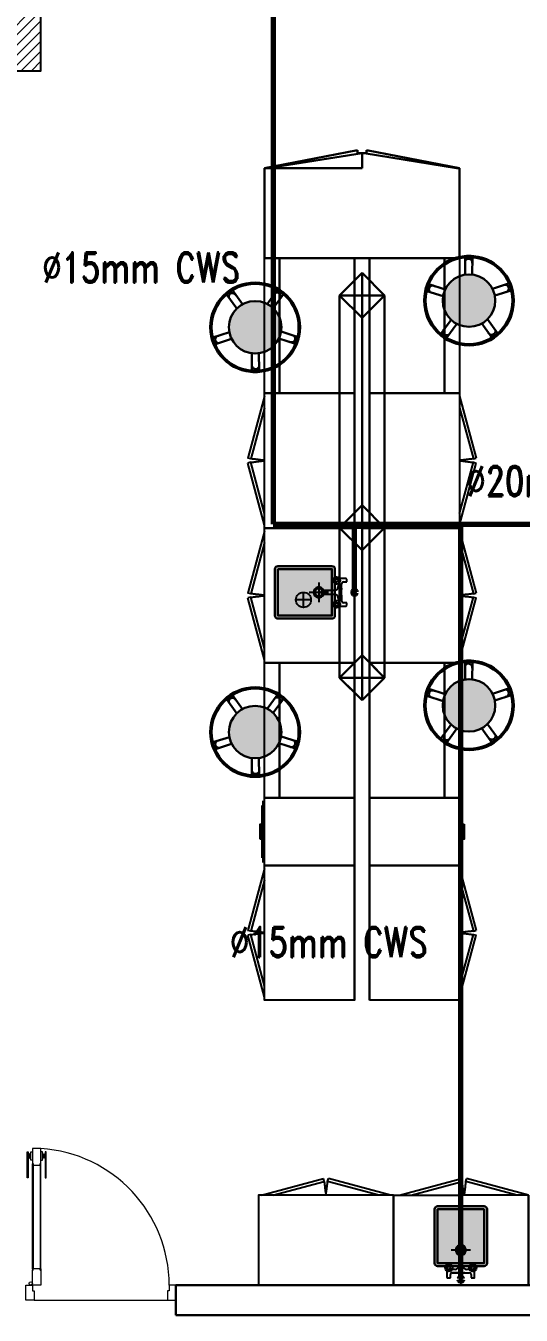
# Model space of a CAD drawing. Extents: x 800 to 995, y 398 to 804.
# Drawn here: x 862.21 to 865.51, y 673.93 to 682.53 of the extents above; entities that cross this region are included whole.
import ezdxf

# ---------------------------------------------------------------- set-up
doc = ezdxf.new("R2010")
doc.units = 0
doc.header["$MEASUREMENT"] = 0
doc.linetypes.add('ACAD_ISO02W100', pattern=[15, 12, -3])
doc.linetypes.add('DASHED', pattern=[19.05, 12.7, -6.35])
doc.layers.get('0').update_dxf_attribs({"color": 252, "linetype": 'CONTINUOUS', "lineweight": 30})
for name, color, linetype in [('-FUR', 252, 'CONTINUOUS'), ('LAYER8', 3, 'CONTINUOUS'), ('SAN', 2, 'CONTINUOUS')]:
    doc.layers.add(name, color=color, linetype=linetype)
for name, color, linetype, lineweight in [('Column', 6, 'CONTINUOUS', 25), ('DOOR', 30, 'CONTINUOUS', 9), ('hatch', 252, 'CONTINUOUS', 9), ('P-C-WATER', 5, 'CONTINUOUS', 70), ('P-TEXT', 1, 'CONTINUOUS', 25), ('Wall', 252, 'CONTINUOUS', 30)]:
    doc.layers.add(name, color=color, linetype=linetype, lineweight=lineweight)
doc.styles.add('ROMANC', font='romand.shx')

# ---------------------------------------------------------------- blocks, each defined once
blk = doc.blocks.new('YY5Y5')
at = {"layer": 'SAN', "color": 1}
for p, q in [((433.83, 542.04), (433.83, 538.56)), ((435.73, 542.41), (434.2, 542.41)), ((435.73, 540.55), (435.73, 542.41)), ((447.16, 542.41), (447.16, 540.55)), ((448.69, 542.41), (447.16, 542.41)), ((449.07, 538.56), (449.07, 542.04)), ((434.16, 537.56), (433.7, 538.02)), ((434.16, 536.15), (433.7, 535.69)), ((435.58, 537.56), (436.04, 538.02)), ((435.58, 536.15), (436.04, 535.69)), ((436.72, 537.65), (438.25, 537.65)), ((446.18, 539.55), (436.73, 539.55)), ((440.5, 535.4), (440.5, 528.74)), ((442.4, 528.74), (442.4, 535.4)), ((443.04, 539.55), (446.16, 539.55)), ((444.65, 537.65), (446.18, 537.65)), ((447.32, 537.56), (446.86, 538.02)), ((447.32, 536.15), (446.86, 535.69)), ((448.74, 537.56), (449.2, 538.02)), ((448.74, 536.15), (449.2, 535.69)), ((440.87, 528.36), (442.03, 528.36))]:
    blk.add_line(p, q, dxfattribs=at)
at = {"layer": 'SAN', "color": 1, "linetype": 'Continuous'}
blk.add_line((439.23, 539.55), (439.86, 539.55), dxfattribs=at)
at = {"layer": 'SAN', "color": 2, "linetype": 'DASHED'}
for points in [[(436.06, 527.03), (446.84, 527.03)], [(441.45, 532.42), (441.45, 521.63)]]:
    blk.add_lwpolyline(points, dxfattribs=at)
at = {"layer": 'SAN', "color": 1}
for centre, radius in [((434.87, 536.85), 2), ((434.87, 536.85), 1), ((434.87, 536.85), 0.8), ((448.03, 536.85), 2), ((448.03, 536.85), 1), ((448.03, 536.85), 0.8)]:
    blk.add_circle(centre, radius, dxfattribs=at)
for centre, radius, start, end in [((434.2, 542.04), 0.375, 90, 180), ((436.73, 540.55), 1, 180, 270), ((446.16, 540.55), 1, 270, 0), ((448.69, 542.04), 0.375, 0, 90), ((438.25, 535.4), 2.25, 0, 90), ((444.65, 535.4), 2.25, 90, 180), ((441.45, 527.03), 2.86, 109.43194, 70.56806), ((441.45, 527.03), 2.08, 117.27647, 62.72353), ((440.87, 528.74), 0.375, 180, 270), ((442.03, 528.74), 0.375, 270, 360)]:
    blk.add_arc(centre, radius, start, end, dxfattribs=at)
blk = doc.blocks.new('fd')
at = {"layer": '-FUR'}
h = blk.add_hatch(color=254, dxfattribs=at)
h.paths.add_polyline_path([(1322.6636, 576.6994), (1322.3536, 576.6994), (1322.3536, 577.0594), (1322.6636, 577.0594)], flags=16)
edge = h.paths.add_edge_path()
edge.add_line((1322.6636, 576.6794), (1322.3536, 576.6794))
edge.add_arc((1322.3536, 576.6994), 0.02, 180, 270, ccw=False)
edge.add_line((1322.3336, 576.6994), (1322.3336, 577.0594))
edge.add_arc((1322.3536, 577.0594), 0.02, 90, 180, ccw=False)
edge.add_line((1322.3536, 577.0794), (1322.6636, 577.0794))
edge.add_arc((1322.6636, 577.0594), 0.02, 0, 90, ccw=False)
edge.add_line((1322.6836, 577.0594), (1322.6836, 576.6994))
edge.add_arc((1322.6636, 576.6994), 0.02, -90, 0, ccw=False)
blk.add_hatch(color=253, dxfattribs=at).paths.add_polyline_path([(1322.6636, 577.0594), (1322.6636, 576.6994), (1322.3536, 576.6994), (1322.3536, 577.0594)])
h = blk.add_hatch(color=251, dxfattribs=at)
h.paths.add_polyline_path([(1322.6337, 577.0294), (1322.6636, 577.0594), (1322.6636, 576.6994), (1322.6336, 576.7294)])
h.paths.add_polyline_path([(1322.6336, 576.7294), (1322.6636, 576.6994), (1322.3536, 576.6994), (1322.3836, 576.7294)])
h = blk.add_hatch(color=252, dxfattribs=at)
h.paths.add_polyline_path([(1322.3836, 577.0294), (1322.3536, 577.0594), (1322.6636, 577.0594), (1322.6337, 577.0294)])
h.paths.add_polyline_path([(1322.3836, 576.7294), (1322.3536, 576.6994), (1322.3536, 577.0594), (1322.3836, 577.0294)])
for p, q in [((1322.4784, 577.2056), (1322.0597, 577.2056)), ((1322.4784, 577.2056), (1322.9597, 577.2056)), ((1322.0597, 576.6056), (1322.5097, 576.6056)), ((1322.9597, 576.6056), (1322.5097, 576.6056))]:
    blk.add_line(p, q, dxfattribs=at)
at = {"layer": '-FUR', "linetype": 'ACAD_ISO02W100'}
for p, q in [((1322.0597, 577.2056), (1322.5097, 577.2056)), ((1322.9597, 577.2056), (1322.5097, 577.2056)), ((1322.0997, 576.6056), (1322.5133, 576.4948)), ((1322.177, 576.6056), (1322.5185, 576.5141)), ((1322.8824, 576.6056), (1322.541, 576.5141)), ((1322.9597, 576.6056), (1322.5462, 576.4948)), ((1322.5185, 576.5141), (1322.5133, 576.4948)), ((1322.541, 576.5141), (1322.5462, 576.4948))]:
    blk.add_line(p, q, dxfattribs=at)
for centre, start, end in [((1324.045, 576.3727), 171.26112, 174.70691), ((1321.0144, 576.3727), 5.29309, 8.73888)]:
    blk.add_arc(centre, 1.5331, start, end, dxfattribs=at)
for p, q in [((1322.0597, 577.2056), (1322.0597, 576.6056)), ((1322.9597, 577.2056), (1322.9597, 576.6056))]:
    blk.add_line(p, q)
blk.add_lwpolyline([(1322.6636, 576.6794), (1322.3536, 576.6794, -0.414214), (1322.3336, 576.6994), (1322.3336, 577.0594, -0.414214), (1322.3536, 577.0794), (1322.6636, 577.0794, -0.414214), (1322.6836, 577.0594), (1322.6836, 576.6994, -0.414214)], format="xyb", close=True)
blk.add_lwpolyline([(1322.6636, 576.6794), (1322.3536, 576.6794, -0.414214), (1322.3336, 576.6994), (1322.3336, 577.0594, -0.414214), (1322.3536, 577.0794), (1322.6636, 577.0794, -0.414214), (1322.6836, 577.0594), (1322.6836, 576.6994, -0.414214)], format="xyb", close=True)
blk.add_lwpolyline([(1322.6636, 576.6994), (1322.3536, 576.6994), (1322.3536, 577.0594), (1322.6636, 577.0594)], close=True)
at = {"extrusion": (0, 0, -1), "xscale": 0.0121000000000322, "yscale": 0.0121000000000322, "zscale": -0.0121}
blk.add_blockref('YY5Y5', (-1327.8502, 570.5947), dxfattribs=at)
blk = doc.blocks.new('juy')
blk.add_line((1322.9597, 577.2056), (1322.9597, 576.6056))
blk.add_blockref('fd', (0, 0))
blk = doc.blocks.new('vfd')
at = {"layer": '-FUR'}
h = blk.add_hatch(color=254, dxfattribs=at)
h.paths.add_polyline_path([(1316.635, 565.8296), (1316.635, 566.1396), (1316.275, 566.1396), (1316.275, 565.8296)], flags=16)
edge = h.paths.add_edge_path()
edge.add_line((1316.655, 565.8296), (1316.655, 566.1396))
edge.add_ellipse((1316.635, 566.1396), major_axis=(-0.0141, -0.0141), ratio=1, start_angle=135, end_angle=225)
edge.add_line((1316.635, 566.1596), (1316.275, 566.1596))
edge.add_ellipse((1316.275, 566.1396), major_axis=(-0.0141, -0.0141), ratio=1, start_angle=225, end_angle=315)
edge.add_line((1316.255, 566.1396), (1316.255, 565.8296))
edge.add_ellipse((1316.275, 565.8296), major_axis=(0.0141, -0.0141), ratio=1, start_angle=225, end_angle=315)
edge.add_line((1316.275, 565.8096), (1316.635, 565.8096))
edge.add_ellipse((1316.635, 565.8296), major_axis=(0.0141, -0.0141), ratio=1, start_angle=-45, end_angle=45)
blk.add_hatch(color=253, dxfattribs=at).paths.add_polyline_path([(1316.275, 565.8296), (1316.635, 565.8296), (1316.635, 566.1396), (1316.275, 566.1396)])
h = blk.add_hatch(color=251, dxfattribs=at)
h.paths.add_polyline_path([(1316.305, 565.8596), (1316.275, 565.8296), (1316.635, 565.8296), (1316.605, 565.8596)])
h.paths.add_polyline_path([(1316.605, 565.8596), (1316.635, 565.8296), (1316.635, 566.1396), (1316.605, 566.1096)])
h = blk.add_hatch(color=252, dxfattribs=at)
h.paths.add_polyline_path([(1316.305, 566.1096), (1316.275, 566.1396), (1316.275, 565.8296), (1316.305, 565.8596)])
h.paths.add_polyline_path([(1316.605, 566.1096), (1316.635, 566.1396), (1316.275, 566.1396), (1316.305, 566.1096)])
blk.add_lwpolyline([(1316.655, 565.8296), (1316.655, 566.1396, 0.414214), (1316.635, 566.1596), (1316.275, 566.1596, 0.414214), (1316.255, 566.1396), (1316.255, 565.8296, 0.414214), (1316.275, 565.8096), (1316.635, 565.8096, 0.414214)], format="xyb", close=True)
blk.add_lwpolyline([(1316.655, 565.8296), (1316.655, 566.1396, 0.414214), (1316.635, 566.1596), (1316.275, 566.1596, 0.414214), (1316.255, 566.1396), (1316.255, 565.8296, 0.414214), (1316.275, 565.8096), (1316.635, 565.8096, 0.414214)], format="xyb", close=True)
blk.add_lwpolyline([(1316.635, 565.8296), (1316.635, 566.1396), (1316.275, 566.1396), (1316.275, 565.8296)], close=True)
at = {"layer": 'LAYER8'}
for p, q in [((1316.415, 566.0346), (1316.515, 566.0346)), ((1316.465, 566.0846), (1316.465, 565.9846))]:
    blk.add_line(p, q, dxfattribs=at)
blk.add_circle((1316.465, 566.0346), 0.05, dxfattribs=at)
at = {"xscale": 0.0121, "yscale": 0.0121, "zscale": 0.0121, "rotation": 89.99999999999997}
blk.add_blockref('YY5Y5', (1322.7397, 560.6431), dxfattribs=at)

msp = doc.modelspace()

# ---------------------------------------------------------------- hatches: boundary and pattern name
h = msp.add_hatch(color=256)
h.set_gradient(color1=(132, 132, 132), name='SPHERICAL')
h.paths.add_polyline_path([(864.9841, 680.698, 1), (865.3341, 680.698, 1)])
h = msp.add_hatch(color=256)
h.set_gradient(color1=(132, 132, 132), name='SPHERICAL')
h.paths.add_polyline_path([(863.9089, 680.52, 1), (863.5589, 680.52, 1)])
h = msp.add_hatch(color=256)
h.set_gradient(color1=(132, 132, 132), name='SPHERICAL')
h.paths.add_polyline_path([(864.9841, 677.998, 1), (865.3341, 677.998, 1)])
h = msp.add_hatch(color=256)
h.set_gradient(color1=(132, 132, 132), name='SPHERICAL')
h.paths.add_polyline_path([(863.9089, 677.82, 1), (863.5589, 677.82, 1)])
at = {"layer": 'hatch'}
h = msp.add_hatch(dxfattribs=at)
h.set_pattern_fill('ANSI31', color=252, scale=0.015, style=0)
h.set_pattern_definition([(45, (1094.062773, 346.40892), (-0.0336759605, 0.0336759605), [])])
h.paths.add_polyline_path([(861.9059, 682.231), (862.3059, 682.231), (862.3059, 683.781), (861.9059, 683.781)])

# ---------------------------------------------------------------- linework, layer by layer
at = {"layer": '-FUR', "linetype": 'ACAD_ISO02W100'}
for p, q in [((863.7965, 680.081, -0.0488), (863.7965, 680.981, -0.0488)), ((865.0965, 680.981, -0.0488), (865.0965, 680.081, -0.0488)), ((863.7965, 680.061, -0.0488), (863.6857, 679.6474, -0.0488)), ((864.3965, 680.081, -0.0488), (864.3965, 679.181, -0.0488)), ((864.4965, 679.181, -0.0488), (864.4965, 680.081, -0.0488)), ((865.0965, 680.061, -0.0488), (865.2073, 679.6474, -0.0488)), ((863.7965, 679.9837, -0.0488), (863.705, 679.6422, -0.0488)), ((865.0965, 679.9837, -0.0488), (865.188, 679.6422, -0.0488)), ((863.705, 679.6422, -0.0488), (863.6857, 679.6474, -0.0488)), ((865.188, 679.6422, -0.0488), (865.2073, 679.6474, -0.0488)), ((863.705, 679.6197, -0.0488), (863.6857, 679.6145, -0.0488)), ((863.7965, 679.201, -0.0488), (863.6857, 679.6145, -0.0488)), ((863.7965, 679.2783, -0.0488), (863.705, 679.6197, -0.0488)), ((865.0965, 679.2783, -0.0488), (865.188, 679.6197, -0.0488)), ((865.0965, 679.201, -0.0488), (865.2073, 679.6145, -0.0488)), ((865.188, 679.6197, -0.0488), (865.2073, 679.6145, -0.0488)), ((863.7965, 679.161, -0.0488), (863.6857, 678.7474, -0.0488)), ((864.3965, 679.181, -0.0488), (864.3965, 678.281, -0.0488)), ((864.4965, 678.281, -0.0488), (864.4965, 679.181, -0.0488)), ((865.0965, 679.161, -0.0488), (865.2073, 678.7474, -0.0488)), ((863.7965, 679.0837, -0.0488), (863.705, 678.7422, -0.0488)), ((865.0965, 679.0837, -0.0488), (865.188, 678.7422, -0.0488)), ((863.705, 678.7422, -0.0488), (863.6857, 678.7474, -0.0488)), ((863.705, 678.7197, -0.0488), (863.6857, 678.7145, -0.0488)), ((863.7965, 678.301, -0.0488), (863.6857, 678.7145, -0.0488)), ((863.7965, 678.3783, -0.0488), (863.705, 678.7197, -0.0488)), ((865.0965, 678.3783, -0.0488), (865.188, 678.7197, -0.0488)), ((865.0965, 678.301, -0.0488), (865.2073, 678.7145, -0.0488)), ((865.188, 678.7422, -0.0488), (865.2073, 678.7474, -0.0488)), ((865.188, 678.7197, -0.0488), (865.2073, 678.7145, -0.0488)), ((863.7965, 677.381, -0.0488), (863.7965, 678.281, -0.0488)), ((865.0965, 678.281, -0.0488), (865.0965, 677.381, -0.0488)), ((864.3965, 676.931, -0.0488), (864.3965, 677.381, -0.0488)), ((864.4965, 677.381, -0.0488), (864.4965, 676.931, -0.0488)), ((863.7965, 676.911, -0.0488), (863.6857, 676.4974, -0.0488)), ((864.3965, 676.931, -0.0488), (864.3965, 676.031, -0.0488)), ((864.4965, 676.031, -0.0488), (864.4965, 676.931, -0.0488)), ((865.0965, 676.911, -0.0488), (865.2073, 676.4974, -0.0488)), ((863.7965, 676.8337, -0.0488), (863.705, 676.4922, -0.0488)), ((865.0965, 676.8337, -0.0488), (865.188, 676.4922, -0.0488)), ((863.705, 676.4922, -0.0488), (863.6857, 676.4974, -0.0488)), ((863.705, 676.4697, -0.0488), (863.6857, 676.4645, -0.0488)), ((863.7965, 676.051, -0.0488), (863.6857, 676.4645, -0.0488)), ((863.7965, 676.1283, -0.0488), (863.705, 676.4697, -0.0488)), ((865.0965, 676.1283, -0.0488), (865.188, 676.4697, -0.0488)), ((865.0965, 676.051, -0.0488), (865.2073, 676.4645, -0.0488)), ((865.188, 676.4922, -0.0488), (865.2073, 676.4974, -0.0488)), ((865.188, 676.4697, -0.0488), (865.2073, 676.4645, -0.0488)), ((863.7756, 674.731, -0.0488), (864.1892, 674.8418, -0.0488)), ((863.8529, 674.731, -0.0488), (864.1943, 674.8225, -0.0488)), ((864.1943, 674.8225, -0.0488), (864.1892, 674.8418, -0.0488)), ((864.2169, 674.8225, -0.0488), (864.222, 674.8418, -0.0488)), ((864.5583, 674.731, -0.0488), (864.2169, 674.8225, -0.0488)), ((864.6356, 674.731, -0.0488), (864.222, 674.8418, -0.0488)), ((863.7556, 674.131, -0.0488), (864.6556, 674.131, -0.0488))]:
    msp.add_line(p, q, dxfattribs=at)
at = {"layer": '-FUR'}
for p, q in [((863.7815, 676.981, -0.0488), (863.7815, 677.331, -0.0488)), ((863.7865, 676.951, -0.0488), (863.7865, 677.361, -0.0488)), ((865.1065, 677.361, -0.0488), (865.1065, 676.951, -0.0488)), ((865.1115, 677.331, -0.0488), (865.1115, 676.981, -0.0488))]:
    msp.add_line(p, q, dxfattribs=at)
at = {"layer": '-FUR', "elevation": -0.0488}
for points in [[(864.3965, 680.081), (864.3965, 679.181), (863.7965, 679.181), (863.7965, 680.081)], [(864.4965, 679.181), (864.4965, 680.081), (865.0965, 680.081), (865.0965, 679.181)], [(864.3965, 679.181), (864.3965, 678.281), (863.7965, 678.281), (863.7965, 679.181)], [(864.4965, 678.281), (864.4965, 679.181), (865.0965, 679.181), (865.0965, 678.281)], [(863.7965, 676.931), (863.7965, 677.381), (864.3965, 677.381), (864.3965, 676.931)], [(865.0965, 677.381), (865.0965, 676.931), (864.4965, 676.931), (864.4965, 677.381)], [(864.3965, 676.931), (864.3965, 676.031), (863.7965, 676.031), (863.7965, 676.931)], [(864.4965, 676.031), (864.4965, 676.931), (865.0965, 676.931), (865.0965, 676.031)], [(863.7556, 674.131), (864.6556, 674.131), (864.6556, 674.731), (863.7556, 674.731)]]:
    msp.add_lwpolyline(points, close=True, dxfattribs=at)
at = {"layer": '-FUR', "color": 1, "elevation": -0.0488}
for points in [[(863.7665, 677.106), (863.7665, 677.206), (863.7765, 677.206), (863.7765, 677.106)], [(865.1265, 677.206), (865.1265, 677.106), (865.1165, 677.106), (865.1165, 677.206)]]:
    msp.add_lwpolyline(points, close=True, dxfattribs=at)
at = {"layer": '-FUR', "linetype": 'ACAD_ISO02W100'}
for centre, start, end in [((863.5636, 678.1157, -0.0488), 81.26112, 84.70691), ((863.5636, 681.1463, -0.0488), 275.29309, 278.73888), ((865.3294, 678.1157, -0.0488), 95.29309, 98.73888), ((865.3294, 681.1463, -0.0488), 261.26112, 264.70691), ((863.5636, 677.2157, -0.0488), 81.26112, 84.70691), ((863.5636, 680.2463, -0.0488), 275.29309, 278.73888), ((865.3294, 677.2157, -0.0488), 95.29309, 98.73888), ((865.3294, 680.2463, -0.0488), 261.26112, 264.70691), ((863.5636, 674.9657, -0.0488), 81.26112, 84.70691), ((863.5636, 677.9963, -0.0488), 275.29309, 278.73888), ((865.3294, 674.9657, -0.0488), 95.29309, 98.73888), ((865.3294, 677.9963, -0.0488), 261.26112, 264.70691), ((865.7209, 674.9639, -0.0488), 185.29309, 188.73888), ((862.6903, 674.9639, -0.0488), 351.26112, 354.70691)]:
    msp.add_arc(centre, 1.5331, start, end, dxfattribs=at)
for p, q in [((863.7965, 681.581, -0.0488), (864.4165, 681.701, -0.0488)), ((864.4165, 681.681, -0.0488), (864.4165, 681.701, -0.0488)), ((864.4765, 681.681, -0.0488), (864.4765, 681.701, -0.0488)), ((865.0965, 681.581, -0.0488), (864.4765, 681.701, -0.0488)), ((863.8165, 681.581, -0.0488), (864.4465, 681.681, -0.0488)), ((864.4465, 681.681, -0.0488), (864.4165, 681.681, -0.0488)), ((864.4465, 681.581, -0.0488), (864.4465, 681.681, -0.0488)), ((864.4465, 681.681, -0.0488), (864.4765, 681.681, -0.0488)), ((865.0765, 681.581, -0.0488), (864.4615, 681.681, -0.0488)), ((863.7965, 680.981, -0.0488), (863.7965, 681.581, -0.0488)), ((863.7965, 681.581, -0.0488), (864.4465, 681.581, -0.0488)), ((863.7965, 681.581, -0.0488), (863.8165, 681.581, -0.0488)), ((865.0965, 681.581, -0.0488), (865.0765, 681.581, -0.0488)), ((865.0965, 681.581, -0.0488), (865.0965, 680.981, -0.0488)), ((863.7965, 680.981, -0.0488), (865.0965, 680.981, -0.0488)), ((864.3965, 680.981, -0.0488), (863.7965, 680.981, -0.0488)), ((863.7965, 680.981, -0.0488), (863.8965, 680.981, -0.0488)), ((863.8965, 680.981, -0.0488), (863.8965, 680.081, -0.0488)), ((864.3965, 680.081, -0.0488), (864.3965, 680.981, -0.0488)), ((865.0965, 680.981, -0.0488), (864.4965, 680.981, -0.0488)), ((864.4965, 680.981, -0.0488), (864.4965, 680.081, -0.0488)), ((864.9965, 680.081, -0.0488), (864.9965, 680.981, -0.0488)), ((865.1334, 680.8711, -0.0488), (865.133, 680.9844, -0.0488)), ((865.1713, 680.9971, -0.0488), (865.1438, 680.997, -0.0488)), ((865.1808, 680.8717, -0.0488), (865.1813, 680.9871, -0.0488)), ((864.4467, 680.8828, -0.0488), (864.2967, 680.7328, -0.0488)), ((864.4467, 679.1828, -0.0488), (864.4467, 680.8828, -0.0488)), ((864.4467, 680.7328, -0.0488), (864.4467, 680.8828, -0.0488)), ((864.4467, 680.8828, -0.0488), (864.5967, 680.7328, -0.0488)), ((863.568, 680.7691, -0.0488), (863.5458, 680.7528, -0.0488)), ((863.6494, 680.6732, -0.0488), (863.5819, 680.7669, -0.0488)), ((863.8149, 680.6751, -0.0488), (863.8811, 680.767, -0.0488)), ((863.9195, 680.7548, -0.0488), (863.8972, 680.7708, -0.0488)), ((864.8785, 680.802, -0.0488), (864.8701, 680.7758, -0.0488)), ((864.9865, 680.7271, -0.0488), (864.8787, 680.7617, -0.0488)), ((865.0007, 680.7723, -0.0488), (864.891, 680.8085, -0.0488)), ((865.3158, 680.776, -0.0488), (865.4234, 680.8114, -0.0488)), ((865.331, 680.731, -0.0488), (865.4409, 680.7662, -0.0488)), ((865.4473, 680.7789, -0.0488), (865.4387, 680.805, -0.0488)), ((863.6114, 680.6449, -0.0488), (863.5444, 680.7364, -0.0488)), ((863.8535, 680.6477, -0.0488), (863.9218, 680.7408, -0.0488)), ((864.5967, 680.7328, -0.0488), (864.2967, 680.7328, -0.0488)), ((864.2967, 680.7328, -0.0488), (864.2967, 679.1828, -0.0488)), ((864.4467, 680.5828, -0.0488), (864.2967, 680.7328, -0.0488)), ((864.2967, 680.7328, -0.0488), (864.5967, 680.7328, -0.0488)), ((864.4467, 680.7328, -0.0488), (864.4467, 680.5828, -0.0488)), ((864.5967, 680.7328, -0.0488), (864.4467, 680.5828, -0.0488)), ((864.5967, 679.1828, -0.0488), (864.5967, 680.7328, -0.0488)), ((864.3965, 676.031, -0.0488), (864.3965, 680.633, -0.0488)), ((864.4467, 680.5828, -0.0488), (864.4467, 679.7328, -0.0488)), ((864.4965, 680.6325, -0.0488), (864.4965, 676.031, -0.0488)), ((865.2817, 680.5731, -0.0488), (865.3486, 680.4817, -0.0488)), ((863.562, 680.487, -0.0488), (863.4521, 680.4518, -0.0488)), ((863.9065, 680.4909, -0.0488), (864.0144, 680.4563, -0.0488)), ((865.0395, 680.5703, -0.0488), (864.9712, 680.4772, -0.0488)), ((865.0782, 680.5429, -0.0488), (865.0119, 680.451, -0.0488)), ((865.2436, 680.5448, -0.0488), (865.3111, 680.4511, -0.0488)), ((863.4457, 680.4391, -0.0488), (863.4543, 680.413, -0.0488)), ((863.5772, 680.4421, -0.0488), (863.4696, 680.4067, -0.0488)), ((863.8923, 680.4457, -0.0488), (864.002, 680.4095, -0.0488)), ((864.0146, 680.416, -0.0488), (864.023, 680.4422, -0.0488)), ((864.9735, 680.4633, -0.0488), (864.9958, 680.4472, -0.0488)), ((865.325, 680.449, -0.0488), (865.3472, 680.4652, -0.0488)), ((863.7122, 680.3463, -0.0488), (863.7117, 680.2309, -0.0488)), ((863.7596, 680.3469, -0.0488), (863.76, 680.2336, -0.0488)), ((863.7217, 680.2209, -0.0488), (863.7492, 680.221, -0.0488)), ((863.7965, 680.081, -0.0488), (864.3965, 680.081, -0.0488)), ((864.4965, 680.081, -0.0488), (865.0965, 680.081, -0.0488)), ((865.0965, 680.081, -0.0488), (864.9965, 680.081, -0.0488)), ((864.4467, 679.3328, -0.0488), (864.2967, 679.1828, -0.0488)), ((864.4467, 679.1828, -0.0488), (864.4467, 679.3328, -0.0488)), ((864.4467, 679.3328, -0.0488), (864.5967, 679.1828, -0.0488)), ((864.5967, 679.1828, -0.0488), (864.2967, 679.1828, -0.0488)), ((864.4467, 679.0328, -0.0488), (864.2967, 679.1828, -0.0488)), ((864.2967, 679.1828, -0.0488), (864.5967, 679.1828, -0.0488)), ((864.2967, 679.1828, -0.0488), (864.2967, 678.1828, -0.0488)), ((864.4965, 679.181, -0.0488), (864.4465, 679.181, -0.0488)), ((864.4467, 679.1828, -0.0488), (864.4467, 679.0328, -0.0488)), ((864.5967, 679.1828, -0.0488), (864.4467, 679.0328, -0.0488)), ((864.5967, 678.1828, -0.0488), (864.595, 679.181, -0.0488)), ((864.4467, 679.0328, -0.0488), (864.4467, 678.1828, -0.0488)), ((864.3965, 678.281, -0.0488), (863.7965, 678.281, -0.0488)), ((863.7965, 678.281, -0.0488), (863.8965, 678.281, -0.0488)), ((863.8965, 678.281, -0.0488), (863.8965, 677.381, -0.0488)), ((864.4467, 678.3328, -0.0488), (864.2967, 678.1828, -0.0488)), ((864.4467, 678.3328, -0.0488), (864.2967, 678.1828, -0.0488)), ((864.3965, 678.2825, -0.0488), (864.2967, 678.1828, -0.0488)), ((864.3965, 677.381, -0.0488), (864.3965, 678.281, -0.0488)), ((864.5967, 678.1828, -0.0488), (864.4467, 678.3328, -0.0488)), ((864.4467, 678.1828, -0.0488), (864.4467, 678.3328, -0.0488)), ((864.5967, 678.1828, -0.0488), (864.4467, 678.3328, -0.0488)), ((865.0965, 678.281, -0.0488), (864.4965, 678.281, -0.0488)), ((864.4965, 678.281, -0.0488), (864.4965, 677.381, -0.0488)), ((864.4985, 678.281, -0.0488), (864.5967, 678.1828, -0.0488)), ((864.9965, 677.381, -0.0488), (864.9965, 678.281, -0.0488)), ((865.1334, 678.1711, -0.0488), (865.133, 678.2844, -0.0488)), ((865.1713, 678.2971, -0.0488), (865.1438, 678.297, -0.0488)), ((865.1808, 678.1717, -0.0488), (865.1813, 678.2871, -0.0488)), ((864.2967, 678.1828, -0.0488), (864.5967, 678.1828, -0.0488)), ((864.4467, 678.0328, -0.0488), (864.2967, 678.1828, -0.0488)), ((864.2967, 678.1828, -0.0488), (864.5967, 678.1828, -0.0488)), ((864.4467, 678.1828, -0.0488), (864.2967, 678.1828, -0.0488)), ((864.2967, 678.1828, -0.0488), (864.4467, 678.1828, -0.0488)), ((864.4467, 678.0328, -0.0488), (864.2967, 678.1828, -0.0488)), ((864.2967, 678.1828, -0.0488), (864.5967, 678.1828, -0.0488)), ((864.2967, 678.1828, -0.0488), (864.5967, 678.1828, -0.0488)), ((864.2967, 678.1828, -0.0488), (864.3965, 678.083, -0.0488)), ((864.5967, 678.1828, -0.0488), (864.4467, 678.0328, -0.0488)), ((864.4467, 678.1828, -0.0488), (864.5967, 678.1828, -0.0488)), ((864.4467, 678.1828, -0.0488), (864.4467, 678.0328, -0.0488)), ((864.5967, 678.1828, -0.0488), (864.4467, 678.0328, -0.0488)), ((864.4965, 678.0825, -0.0488), (864.5967, 678.1828, -0.0488)), ((864.8785, 678.102, -0.0488), (864.8701, 678.0758, -0.0488)), ((865.0007, 678.0723, -0.0488), (864.891, 678.1085, -0.0488)), ((865.3158, 678.076, -0.0488), (865.4234, 678.1114, -0.0488)), ((865.4473, 678.0789, -0.0488), (865.4387, 678.105, -0.0488)), ((863.6114, 677.9449, -0.0488), (863.5444, 678.0364, -0.0488)), ((863.568, 678.0691, -0.0488), (863.5458, 678.0528, -0.0488)), ((863.6494, 677.9732, -0.0488), (863.5819, 678.0669, -0.0488)), ((863.8149, 677.9751, -0.0488), (863.8811, 678.067, -0.0488)), ((863.8535, 677.9477, -0.0488), (863.9218, 678.0408, -0.0488)), ((863.9195, 678.0548, -0.0488), (863.8972, 678.0708, -0.0488)), ((864.9865, 678.0271, -0.0488), (864.8787, 678.0617, -0.0488)), ((865.331, 678.031, -0.0488), (865.4409, 678.0662, -0.0488)), ((865.0395, 677.8703, -0.0488), (864.9712, 677.7772, -0.0488)), ((865.0782, 677.8429, -0.0488), (865.0119, 677.751, -0.0488)), ((865.2436, 677.8448, -0.0488), (865.3111, 677.7511, -0.0488)), ((865.2817, 677.8731, -0.0488), (865.3486, 677.7817, -0.0488)), ((863.4457, 677.7391, -0.0488), (863.4543, 677.713, -0.0488)), ((863.562, 677.787, -0.0488), (863.4521, 677.7518, -0.0488)), ((863.5772, 677.7421, -0.0488), (863.4696, 677.7067, -0.0488)), ((863.8923, 677.7457, -0.0488), (864.002, 677.7095, -0.0488)), ((863.9065, 677.7909, -0.0488), (864.0144, 677.7563, -0.0488)), ((864.0146, 677.716, -0.0488), (864.023, 677.7422, -0.0488)), ((864.9735, 677.7633, -0.0488), (864.9958, 677.7472, -0.0488)), ((865.325, 677.749, -0.0488), (865.3472, 677.7652, -0.0488)), ((863.7122, 677.6463, -0.0488), (863.7117, 677.5309, -0.0488)), ((863.7596, 677.6469, -0.0488), (863.76, 677.5336, -0.0488)), ((863.7217, 677.5209, -0.0488), (863.7492, 677.521, -0.0488)), ((863.7965, 677.381, -0.0488), (864.3965, 677.381, -0.0488)), ((864.4965, 677.381, -0.0488), (865.0965, 677.381, -0.0488)), ((865.0965, 677.381, -0.0488), (864.9965, 677.381, -0.0488))]:
    msp.add_line(p, q)
for centre, radius in [((865.1591, 680.698, -0.0488), 0.299), ((865.1591, 680.698, -0.0488), 0.29), ((865.1591, 680.698, -0.0488), 0.175), ((863.7339, 680.52, -0.0488), 0.299), ((863.7339, 680.52, -0.0488), 0.29), ((863.7339, 680.52, -0.0488), 0.175), ((865.1591, 677.998, -0.0488), 0.299), ((865.1591, 677.998, -0.0488), 0.29), ((865.1591, 677.998, -0.0488), 0.175), ((863.7339, 677.82, -0.0488), 0.299), ((863.7339, 677.82, -0.0488), 0.29), ((863.7339, 677.82, -0.0488), 0.175)]:
    msp.add_circle(centre, radius)
for centre, radius, start, end in [((865.1461, 680.9841, -0.0488), 0.0131, 100.27962, 178.34598), ((865.1561, 680.9516, -0.0488), 0.025, 348.82483, 157.06505), ((865.1713, 680.9871, -0.0488), 0.01, 0.20885, 90.20885), ((863.5553, 680.7438, -0.0488), 0.0131, 136.27962, 214.34598), ((863.5824, 680.7234, -0.0488), 0.025, 24.82483, 193.06505), ((863.5739, 680.761, -0.0488), 0.01, 36.20885, 126.20885), ((863.8805, 680.7269, -0.0488), 0.025, 312.82483, 121.06505), ((863.8915, 680.759, -0.0488), 0.0131, 64.27962, 142.34598), ((863.9137, 680.7467, -0.0488), 0.01, 324.20885, 54.20885), ((864.8831, 680.7741, -0.0488), 0.0131, 172.27962, 250.34598), ((864.888, 680.799, -0.0488), 0.01, 72.20885, 162.20885), ((864.917, 680.7735, -0.0488), 0.025, 60.82483, 229.06505), ((865.3994, 680.7792, -0.0488), 0.025, 276.82483, 85.06505), ((865.4271, 680.7988, -0.0488), 0.0131, 28.27962, 106.34598), ((865.4378, 680.7757, -0.0488), 0.01, 288.20885, 18.20885), ((865.0125, 680.4911, -0.0488), 0.025, 132.82483, 301.06505), ((865.3106, 680.4946, -0.0488), 0.025, 204.82483, 13.06505), ((863.4552, 680.4423, -0.0488), 0.01, 108.20885, 198.20885), ((863.4659, 680.4192, -0.0488), 0.0131, 208.27962, 286.34598), ((863.4936, 680.4388, -0.0488), 0.025, 96.82483, 265.06505), ((863.976, 680.4445, -0.0488), 0.025, 240.82483, 49.06505), ((864.005, 680.4191, -0.0488), 0.01, 252.20885, 342.20885), ((864.01, 680.444, -0.0488), 0.0131, 352.27962, 70.34598), ((864.9794, 680.4714, -0.0488), 0.01, 144.20885, 234.20885), ((865.0015, 680.459, -0.0488), 0.0131, 244.27962, 322.34598), ((865.3191, 680.457, -0.0488), 0.01, 216.20885, 306.20885), ((865.3378, 680.4743, -0.0488), 0.0131, 316.27962, 34.34598), ((863.7217, 680.2309, -0.0488), 0.01, 180.20885, 270.20885), ((863.7369, 680.2664, -0.0488), 0.025, 168.82483, 337.06505), ((863.7469, 680.234, -0.0488), 0.0131, 280.27962, 358.34598), ((865.1461, 678.2841, -0.0488), 0.0131, 100.27962, 178.34598), ((865.1561, 678.2516, -0.0488), 0.025, 348.82483, 157.06505), ((865.1713, 678.2871, -0.0488), 0.01, 0.20885, 90.20885), ((864.888, 678.099, -0.0488), 0.01, 72.20885, 162.20885), ((864.917, 678.0735, -0.0488), 0.025, 60.82483, 229.06505), ((865.3994, 678.0792, -0.0488), 0.025, 276.82483, 85.06505), ((865.4271, 678.0988, -0.0488), 0.0131, 28.27962, 106.34598), ((865.4378, 678.0757, -0.0488), 0.01, 288.20885, 18.20885), ((863.5553, 678.0438, -0.0488), 0.0131, 136.27962, 214.34598), ((863.5824, 678.0234, -0.0488), 0.025, 24.82483, 193.06505), ((863.5739, 678.061, -0.0488), 0.01, 36.20885, 126.20885), ((863.8805, 678.0269, -0.0488), 0.025, 312.82483, 121.06505), ((863.8915, 678.059, -0.0488), 0.0131, 64.27962, 142.34598), ((863.9137, 678.0467, -0.0488), 0.01, 324.20885, 54.20885), ((864.8831, 678.0741, -0.0488), 0.0131, 172.27962, 250.34598), ((863.4552, 677.7423, -0.0488), 0.01, 108.20885, 198.20885), ((863.4936, 677.7388, -0.0488), 0.025, 96.82483, 265.06505), ((863.976, 677.7445, -0.0488), 0.025, 240.82483, 49.06505), ((864.01, 677.744, -0.0488), 0.0131, 352.27962, 70.34598), ((864.9794, 677.7714, -0.0488), 0.01, 144.20885, 234.20885), ((865.0125, 677.7911, -0.0488), 0.025, 132.82483, 301.06505), ((865.0015, 677.759, -0.0488), 0.0131, 244.27962, 322.34598), ((865.3106, 677.7946, -0.0488), 0.025, 204.82483, 13.06505), ((865.3191, 677.757, -0.0488), 0.01, 216.20885, 306.20885), ((865.3378, 677.7743, -0.0488), 0.0131, 316.27962, 34.34598), ((863.4659, 677.7192, -0.0488), 0.0131, 208.27962, 286.34598), ((864.005, 677.7191, -0.0488), 0.01, 252.20885, 342.20885), ((863.7369, 677.5664, -0.0488), 0.025, 168.82483, 337.06505), ((863.7217, 677.5309, -0.0488), 0.01, 180.20885, 270.20885), ((863.7469, 677.534, -0.0488), 0.0131, 280.27962, 358.34598)]:
    msp.add_arc(centre, radius, start, end)
at = {"layer": 'Column', "color": 252}
msp.add_lwpolyline([(861.9059, 682.231), (862.3059, 682.231), (862.3059, 683.781), (861.9059, 683.781)], close=True, dxfattribs=at)
at = {"layer": 'DOOR', "color": 252}
for p, q in [((862.2495, 674.2365), (862.2495, 674.9364)), ((862.2545, 674.9364), (862.2545, 674.2365)), ((862.3012, 674.9364), (862.3012, 674.2365)), ((862.3061, 674.2365), (862.3061, 674.9364))]:
    msp.add_line(p, q, dxfattribs=at)
at = {"layer": 'DOOR', "color": 251}
msp.add_line((862.2612, 674.031), (863.15, 674.031), dxfattribs=at)
at = {"layer": 'DOOR', "color": 1}
for points in [[(862.2217, 674.8474), (862.2136, 674.8474), (862.2136, 675.0197), (862.2217, 675.0197)], [(862.2334, 675.0019), (862.227, 675.0019), (862.227, 674.9817), (862.2334, 674.9817)], [(862.3223, 675.0019), (862.3287, 675.0019), (862.3287, 674.9817), (862.3223, 674.9817)], [(862.334, 674.8474), (862.342, 674.8474), (862.342, 675.0197), (862.334, 675.0197)]]:
    msp.add_lwpolyline(points, close=True, dxfattribs=at)
for points in [[(862.2217, 675.0017, -1), (862.227, 675.0017), (862.227, 675.0017), (862.227, 674.982), (862.227, 674.982, -1), (862.2217, 674.982), (862.2217, 674.982)], [(862.334, 675.0017, 1), (862.3287, 675.0017), (862.3287, 675.0017), (862.3287, 674.982), (862.3287, 674.982, 1), (862.334, 674.982), (862.334, 674.982)]]:
    msp.add_lwpolyline(points, format="xyb", close=True, dxfattribs=at)
for points in [[(862.2389, 674.9746), (862.2334, 674.9746), (862.2334, 675.0091), (862.2389, 675.0091)], [(862.2501, 674.9642), (862.2389, 674.9642), (862.2389, 675.0197), (862.2501, 675.0197)], [(862.3167, 674.9746), (862.3223, 674.9746), (862.3223, 675.0091), (862.3167, 675.0091)]]:
    msp.add_lwpolyline(points, dxfattribs=at)
at = {"layer": 'DOOR', "color": 5}
for points in [[(862.2545, 674.942), (862.2545, 674.9309), (862.3012, 674.9309), (862.3012, 674.942), (862.3056, 674.942), (862.3056, 675.042), (862.3056, 675.042), (862.2501, 675.042), (862.2501, 674.942)], [(862.2545, 674.231), (862.2545, 674.2421), (862.3012, 674.2421), (862.3012, 674.231), (862.3056, 674.231), (862.3056, 674.131), (862.3056, 674.131), (862.2501, 674.131), (862.2501, 674.231)], [(862.2056, 674.031), (862.2056, 674.131), (862.2501, 674.131), (862.2501, 674.0931), (862.2612, 674.0931), (862.2612, 674.031)], [(863.2056, 674.031), (863.2056, 674.131), (863.161, 674.131), (863.161, 674.0931), (863.1499, 674.0931), (863.15, 674.031)]]:
    msp.add_lwpolyline(points, close=True, dxfattribs=at)
msp.add_lwpolyline([(862.3056, 674.9642), (862.3167, 674.9642), (862.3167, 675.0197), (862.3056, 675.0197)], dxfattribs=at)
for points in [[(862.2545, 674.9315), (862.2545, 674.9315, -1), (862.2545, 674.9414)], [(862.3012, 674.9315), (862.3012, 674.9315, 1), (862.3012, 674.9414)], [(862.2545, 674.2415), (862.2545, 674.2415, 1), (862.2545, 674.2316)], [(862.3012, 674.2415), (862.3012, 674.2415, -1), (862.3012, 674.2316)]]:
    msp.add_lwpolyline(points, format="xyb", close=True, dxfattribs=at)
msp.add_circle((862.2389, 674.1421), 0.0111, dxfattribs=at)
at = {"layer": 'DOOR', "color": 252}
msp.add_arc((862.2482, 674.131), 0.9128, 360, 86.39768, dxfattribs=at)
at = {"layer": 'P-C-WATER', "linetype": 'Continuous'}
for p, q in [((863.854, 683.4561, -0.1), (863.854, 679.2069, -0.1)), ((863.854, 679.2069), (883.4945, 679.2069)), ((864.3965, 678.7519), (864.3965, 679.2069)), ((865.1045, 674.1825), (865.1045, 679.2069))]:
    msp.add_line(p, q, dxfattribs=at)
at = {"layer": 'P-C-WATER', "linetype": 'ByBlock'}
for centre, start, end in [((864.3965, 678.7519), 0, 180), ((864.3965, 678.7519), 180, 0), ((865.1045, 674.17), 0, 180), ((865.1045, 674.17), 180, 0)]:
    msp.add_arc(centre, 0.0125, start, end, dxfattribs=at)
at = {"layer": 'Wall', "color": 252, "linetype": 'Continuous'}
for p, q in [((866.4556, 674.131), (863.2056, 674.131)), ((863.2056, 674.131), (863.2056, 673.9304)), ((866.6556, 673.931), (863.2056, 673.931))]:
    msp.add_line(p, q, dxfattribs=at)

# ---------------------------------------------------------------- block references
at = {"rotation": 180}
msp.add_blockref('vfd', (2180.5209, 1244.7366, -0.0488), dxfattribs=at)
at = {"xscale": -1, "rotation": 180}
msp.add_blockref('juy', (-457.4041, 1251.3366, -0.0488), dxfattribs=at)

# ---------------------------------------------------------------- texts
at = {"layer": 'P-TEXT', "color": 41, "style": 'ROMANC', "width": 0.75}
for s, p in [('%%C15mm CWS', (862.3164, 680.8189, -0.1)), ('%%C20mm CWS', (865.1417, 679.3946)), ('%%C15mm CWS', (863.5668, 676.3192))]:
    msp.add_text(s, height=0.2, dxfattribs=at).set_placement(p)

doc.saveas('drawing.dxf')
